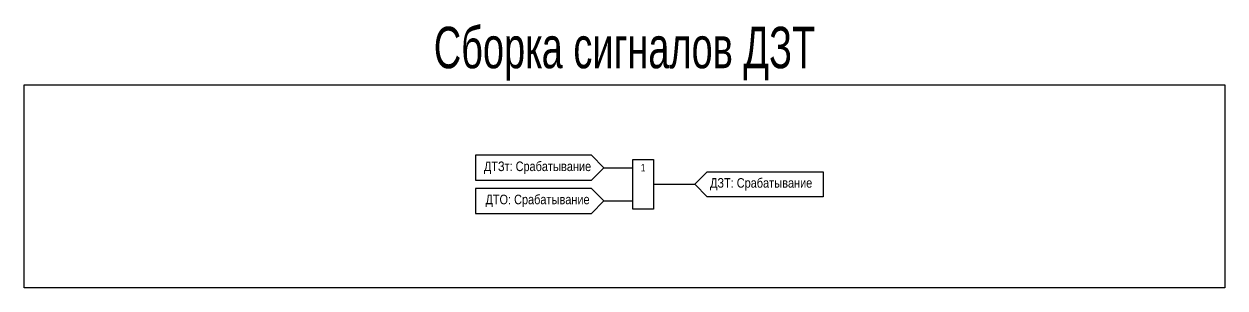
# Model space of a CAD drawing. Header units: millimetres. Extents: x -805 to 2714, y -997 to 626.
# Drawn here: x 826 to 1116, y -244 to -180.3 of the extents above; entities that cross this region are included whole.
import ezdxf

# ---------------------------------------------------------------- set-up
doc = ezdxf.new("R2010")
doc.units = ezdxf.units.MM
doc.layers.add('Основная', color=7, linetype='Continuous')
doc.styles.add('2.5_Gost_RD', font='ARIALN.TTF', dxfattribs={"height": 2.5})
doc.styles.add('3.5_Gost_RD', font='ARIALN.TTF', dxfattribs={"height": 3.5})

msp = doc.modelspace()

# ---------------------------------------------------------------- linework, layer by layer
at = {"ltscale": 100}
for p, q in [((966, -215), (973, -215)), ((978, -219), (988, -219)), ((966, -223), (973, -223))]:
    msp.add_line(p, q, dxfattribs=at)
at = {"color": 3, "ltscale": 100}
msp.add_lwpolyline([(826, -195), (1116, -195), (1116, -244), (826, -244)], close=True, dxfattribs=at)
at = {"layer": 'Основная', "ltscale": 100}
for points in [[(935, -212), (935, -218), (963, -218), (966, -215), (963, -212)], [(973, -213), (978, -213), (978, -225), (973, -225)], [(1019, -216), (1019, -222), (991, -222), (988, -219), (991, -216)], [(935, -220), (935, -226), (963, -226), (966, -223), (963, -220)]]:
    msp.add_lwpolyline(points, close=True, dxfattribs=at)

# ---------------------------------------------------------------- texts
at = {"color": 2, "ltscale": 100, "insert": (971, -187.5), "char_height": 10, "width": 290, "attachment_point": 5, "style": '3.5_Gost_RD'}
msp.add_mtext('{\\W0.8;\\C3;Сборка сигналов ДЗТ}', dxfattribs=at)
at = {"layer": 'Основная', "color": 0, "ltscale": 100, "char_height": 2.3, "width": 28, "attachment_point": 5, "style": '2.5_Gost_RD'}
for s, insert in [('{\\C256;ДТЗт: Срабатывание}', (950, -215)), ('{\\C256;ДЗТ: Срабатывание}', (1004, -219)), ('{\\C256;ДТО: Срабатывание}', (950, -223))]:
    msp.add_mtext(s, dxfattribs=dict(at, insert=insert))
at = {"layer": 'Основная', "ltscale": 100, "insert": (975.5, -215), "char_height": 1.8, "width": 5, "attachment_point": 5, "style": '2.5_Gost_RD'}
msp.add_mtext('1', dxfattribs=at)

doc.saveas('drawing.dxf')
